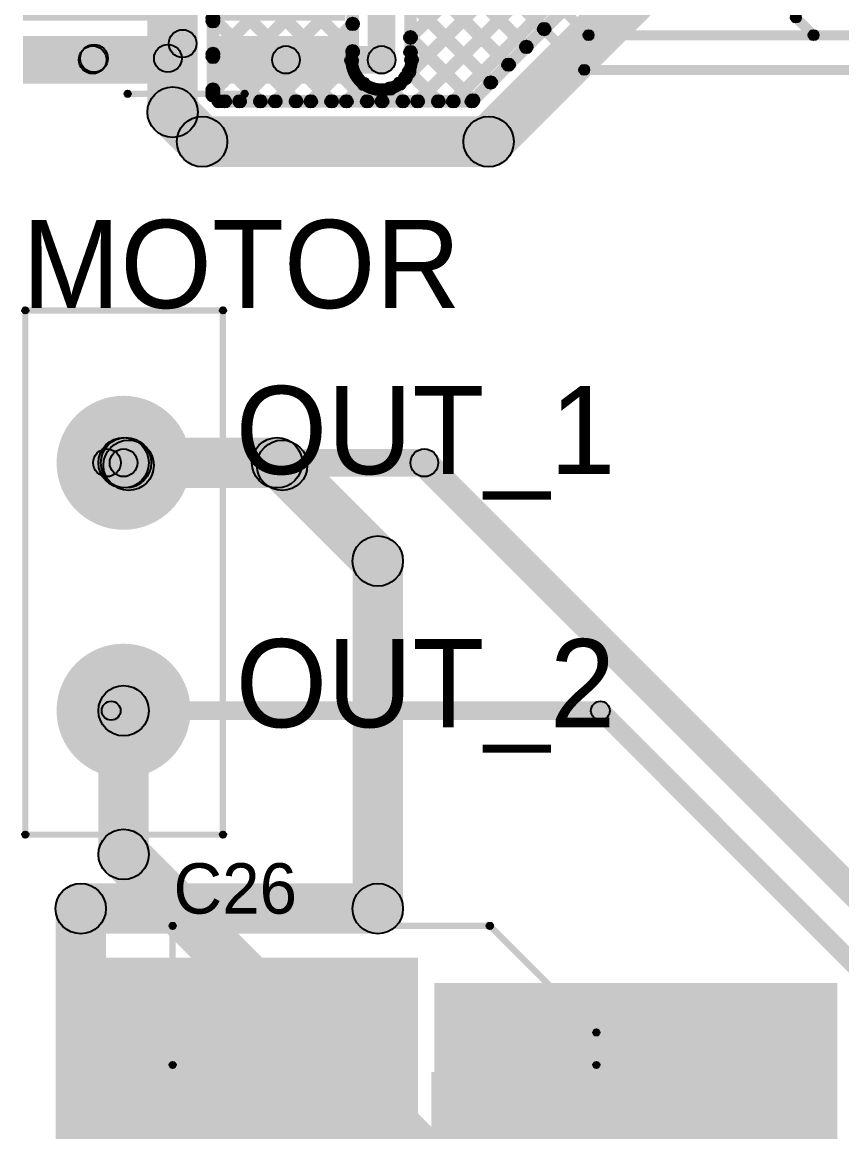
# Model space of a CAD drawing. Header units: millimetres. Extents: x -0.08 to 5.25, y -0.08 to 2.73.
# Drawn here: x -0.08 to 0.572, y 0.806 to 1.687 of the extents above; entities that cross this region are included whole.
import ezdxf

# ---------------------------------------------------------------- set-up
doc = ezdxf.new("R2010")
doc.units = ezdxf.units.MM
doc.header["$MEASUREMENT"] = 0
for name, color, linetype in [('BottomLayer', 5, 'Continuous'), ('BottomSolder', 6, 'Continuous'), ('PadHoleLayer', 156, 'Continuous'), ('TopLayer', 1, 'Continuous'), ('TopOverlay', 2, 'Continuous'), ('TopPaste', 8, 'Continuous'), ('TopSolder', 216, 'Continuous'), ('ViaHoleLayer', 16, 'Continuous')]:
    doc.layers.add(name, color=color, linetype=linetype)

# ---------------------------------------------------------------- blocks, each defined once
blk = doc.blocks.new('UWX1E101MCL1GB_2')
at = {"layer": 'TopLayer'}
for points in [[(-0.19882, 0.04921), (-0.04134, 0.04921), (-0.04134, -0.04921), (-0.19882, -0.04921)], [(0.04134, 0.04921), (0.19882, 0.04921), (0.19882, -0.04921), (0.04134, -0.04921)]]:
    blk.add_hatch(color=1, dxfattribs=at).paths.add_polyline_path(points)
at = {"layer": 'TopOverlay'}
for points in [[(-0.08543, 0.17106), (-0.08189, 0.16752), (-0.16654, 0.08288), (-0.17007, 0.08641)], [(0.16831, 0.17179), (0.16831, 0.16679), (-0.08366, 0.16679), (-0.08366, 0.17179)], [(0.16581, 0.16929), (0.17081, 0.16929), (0.17081, 0.05883), (0.16581, 0.05883)], [(-0.19443, 0.08683), (-0.18943, 0.08683), (-0.18943, 0.05883), (-0.19443, 0.05883)], [(-0.17081, 0.08465), (-0.16581, 0.08465), (-0.16581, 0.05883), (-0.17081, 0.05883)], [(-0.17793, 0.07533), (-0.17793, 0.07033), (-0.20593, 0.07033), (-0.20593, 0.07533)], [(-0.17081, -0.05883), (-0.16581, -0.05883), (-0.16581, -0.08465), (-0.17081, -0.08465)], [(0.16581, -0.05883), (0.17081, -0.05883), (0.17081, -0.16929), (0.16581, -0.16929)], [(-0.08189, -0.16752), (-0.08543, -0.17106), (-0.17007, -0.08641), (-0.16654, -0.08288)], [(0.16831, -0.16679), (0.16831, -0.17179), (-0.08366, -0.17179), (-0.08366, -0.16679)]]:
    blk.add_hatch(color=2, dxfattribs=at).paths.add_polyline_path(points)
h = blk.add_hatch(color=2, dxfattribs=at)
edge = h.paths.add_edge_path()
edge.add_arc((-0.08366, 0.16929), 0.0025, 0, 360)
h = blk.add_hatch(color=2, dxfattribs=at)
edge = h.paths.add_edge_path()
edge.add_arc((-0.08366, 0.16929), 0.0025, 0, 360)
h = blk.add_hatch(color=2, dxfattribs=at)
edge = h.paths.add_edge_path()
edge.add_arc((0.16831, 0.16929), 0.0025, 0, 360)
h = blk.add_hatch(color=2, dxfattribs=at)
edge = h.paths.add_edge_path()
edge.add_arc((0.16831, 0.16929), 0.0025, 0, 360)
h = blk.add_hatch(color=2, dxfattribs=at)
edge = h.paths.add_edge_path()
edge.add_arc((-0.19193, 0.08683), 0.0025, 0, 360)
h = blk.add_hatch(color=2, dxfattribs=at)
edge = h.paths.add_edge_path()
edge.add_arc((-0.16831, 0.08465), 0.0025, 0, 360)
h = blk.add_hatch(color=2, dxfattribs=at)
edge = h.paths.add_edge_path()
edge.add_arc((-0.16831, 0.08465), 0.0025, 0, 360)
h = blk.add_hatch(color=2, dxfattribs=at)
edge = h.paths.add_edge_path()
edge.add_arc((-0.20593, 0.07283), 0.0025, 0, 360)
h = blk.add_hatch(color=2, dxfattribs=at)
edge = h.paths.add_edge_path()
edge.add_arc((-0.17793, 0.07283), 0.0025, 0, 360)
h = blk.add_hatch(color=2, dxfattribs=at)
edge = h.paths.add_edge_path()
edge.add_arc((-0.19193, 0.05883), 0.0025, 0, 360)
h = blk.add_hatch(color=2, dxfattribs=at)
edge = h.paths.add_edge_path()
edge.add_arc((-0.16831, 0.05883), 0.0025, 0, 360)
h = blk.add_hatch(color=2, dxfattribs=at)
edge = h.paths.add_edge_path()
edge.add_arc((0.16831, 0.05883), 0.0025, 0, 360)
h = blk.add_hatch(color=2, dxfattribs=at)
edge = h.paths.add_edge_path()
edge.add_arc((-0.16831, -0.05883), 0.0025, 0, 360)
h = blk.add_hatch(color=2, dxfattribs=at)
edge = h.paths.add_edge_path()
edge.add_arc((0.16831, -0.05883), 0.0025, 0, 360)
h = blk.add_hatch(color=2, dxfattribs=at)
edge = h.paths.add_edge_path()
edge.add_arc((-0.16831, -0.08465), 0.0025, 0, 360)
h = blk.add_hatch(color=2, dxfattribs=at)
edge = h.paths.add_edge_path()
edge.add_arc((-0.16831, -0.08465), 0.0025, 0, 360)
h = blk.add_hatch(color=2, dxfattribs=at)
edge = h.paths.add_edge_path()
edge.add_arc((-0.08366, -0.16929), 0.0025, 0, 360)
h = blk.add_hatch(color=2, dxfattribs=at)
edge = h.paths.add_edge_path()
edge.add_arc((-0.08366, -0.16929), 0.0025, 0, 360)
h = blk.add_hatch(color=2, dxfattribs=at)
edge = h.paths.add_edge_path()
edge.add_arc((0.16831, -0.16929), 0.0025, 0, 360)
h = blk.add_hatch(color=2, dxfattribs=at)
edge = h.paths.add_edge_path()
edge.add_arc((0.16831, -0.16929), 0.0025, 0, 360)
at = {"layer": 'TopPaste'}
for points in [[(-0.19882, 0.04921), (-0.04134, 0.04921), (-0.04134, -0.04921), (-0.19882, -0.04921)], [(0.04134, 0.04921), (0.19882, 0.04921), (0.19882, -0.04921), (0.04134, -0.04921)]]:
    blk.add_hatch(color=8, dxfattribs=at).paths.add_polyline_path(points)
at = {"layer": 'TopSolder'}
for points in [[(-0.20282, 0.05321), (-0.03734, 0.05321), (-0.03734, -0.05321), (-0.20282, -0.05321)], [(0.03734, 0.05321), (0.20282, 0.05321), (0.20282, -0.05321), (0.03734, -0.05321)]]:
    blk.add_hatch(color=216, dxfattribs=at).paths.add_polyline_path(points)
at = {"layer": 'TopOverlay'}
for centre in [(-0.08366, 0.16929), (-0.08366, 0.16929), (0.16831, 0.16929), (0.16831, 0.16929), (-0.19193, 0.08683), (-0.16831, 0.08465), (-0.16831, 0.08465), (-0.20593, 0.07283), (-0.17793, 0.07283), (-0.19193, 0.05883), (-0.16831, 0.05883), (0.16831, 0.05883), (-0.16831, -0.05883), (0.16831, -0.05883), (-0.16831, -0.08465), (-0.16831, -0.08465), (-0.08366, -0.16929), (-0.08366, -0.16929), (0.16831, -0.16929), (0.16831, -0.16929)]:
    blk.add_circle(centre, 0.0025, dxfattribs=at)
blk = doc.blocks.new('WJ301V_5_0_2P_19')
at = {"layer": 'BottomLayer'}
h = blk.add_hatch(color=5, dxfattribs=at)
edge = h.paths.add_edge_path()
edge.add_arc((-0.19685, 0), 0.04921, 0, 360)
h = blk.add_hatch(color=5, dxfattribs=at)
edge = h.paths.add_edge_path()
edge.add_arc((0, 0), 0.04921, 0, 360)
at = {"layer": 'BottomSolder'}
h = blk.add_hatch(color=6, dxfattribs=at)
edge = h.paths.add_edge_path()
edge.add_arc((-0.19685, 0), 0.05321, 0, 360)
h = blk.add_hatch(color=6, dxfattribs=at)
edge = h.paths.add_edge_path()
edge.add_arc((0, 0), 0.05321, 0, 360)
at = {"layer": 'PadHoleLayer'}
h = blk.add_hatch(color=156, dxfattribs=at)
edge = h.paths.add_edge_path()
edge.add_arc((-0.19685, 0), 0.02559, 0, 360)
h = blk.add_hatch(color=156, dxfattribs=at)
edge = h.paths.add_edge_path()
edge.add_arc((0, 0), 0.02559, 0, 360)
at = {"layer": 'TopLayer'}
h = blk.add_hatch(color=1, dxfattribs=at)
edge = h.paths.add_edge_path()
edge.add_arc((-0.19685, 0), 0.04921, 0, 360)
h = blk.add_hatch(color=1, dxfattribs=at)
edge = h.paths.add_edge_path()
edge.add_arc((0, 0), 0.04921, 0, 360)
at = {"layer": 'TopOverlay'}
h = blk.add_hatch(color=2, dxfattribs=at)
edge = h.paths.add_edge_path()
edge.add_arc((-0.31789, 0.07897), 0.0025, 0, 360)
h = blk.add_hatch(color=2, dxfattribs=at)
edge = h.paths.add_edge_path()
edge.add_arc((-0.31789, 0.07897), 0.0025, 0, 360)
for points in [[(0.09843, 0.08147), (0.09843, 0.07647), (-0.31789, 0.07647), (-0.31789, 0.08147)], [(-0.31539, -0.07803), (-0.32039, -0.07803), (-0.32039, 0.07897), (-0.31539, 0.07897)], [(0.10093, -0.07803), (0.09593, -0.07803), (0.09593, 0.07897), (0.10093, 0.07897)], [(0.09843, -0.07553), (0.09843, -0.08053), (-0.31789, -0.08053), (-0.31789, -0.07553)]]:
    blk.add_hatch(color=2, dxfattribs=at).paths.add_polyline_path(points)
h = blk.add_hatch(color=2, dxfattribs=at)
edge = h.paths.add_edge_path()
edge.add_arc((0.09843, 0.07897), 0.0025, 0, 360)
h = blk.add_hatch(color=2, dxfattribs=at)
edge = h.paths.add_edge_path()
edge.add_arc((0.09843, 0.07897), 0.0025, 0, 360)
h = blk.add_hatch(color=2, dxfattribs=at)
edge = h.paths.add_edge_path()
edge.add_arc((-0.31789, -0.07803), 0.0025, 0, 360)
h = blk.add_hatch(color=2, dxfattribs=at)
edge = h.paths.add_edge_path()
edge.add_arc((-0.31789, -0.07803), 0.0025, 0, 360)
h = blk.add_hatch(color=2, dxfattribs=at)
edge = h.paths.add_edge_path()
edge.add_arc((0.09843, -0.07803), 0.0025, 0, 360)
h = blk.add_hatch(color=2, dxfattribs=at)
edge = h.paths.add_edge_path()
edge.add_arc((0.09843, -0.07803), 0.0025, 0, 360)
at = {"layer": 'TopSolder'}
h = blk.add_hatch(color=216, dxfattribs=at)
edge = h.paths.add_edge_path()
edge.add_arc((-0.19685, 0), 0.05321, 0, 360)
h = blk.add_hatch(color=216, dxfattribs=at)
edge = h.paths.add_edge_path()
edge.add_arc((0, 0), 0.05321, 0, 360)
at = {"layer": 'TopOverlay'}
for centre in [(-0.31789, 0.07897), (-0.31789, 0.07897), (0.09843, 0.07897), (0.09843, 0.07897), (-0.31789, -0.07803), (-0.31789, -0.07803), (0.09843, -0.07803), (0.09843, -0.07803)]:
    blk.add_circle(centre, 0.0025, dxfattribs=at)
blk = doc.blocks.new('20021121_00010C4LF_38')
at = {"layer": 'TopLayer'}
for points in [[(-0.11496, 0.12402), (-0.08504, 0.12402), (-0.08504, 0.02953), (-0.11496, 0.02953)], [(-0.06496, 0.12402), (-0.03504, 0.12402), (-0.03504, 0.02953), (-0.06496, 0.02953)], [(-0.01496, 0.12402), (0.01496, 0.12402), (0.01496, 0.02953), (-0.01496, 0.02953)], [(0.03504, 0.12402), (0.06496, 0.12402), (0.06496, 0.02953), (0.03504, 0.02953)], [(0.08504, 0.12402), (0.11496, 0.12402), (0.11496, 0.02953), (0.08504, 0.02953)], [(-0.11496, -0.02953), (-0.08504, -0.02953), (-0.08504, -0.12402), (-0.11496, -0.12402)], [(-0.06496, -0.02953), (-0.03504, -0.02953), (-0.03504, -0.12402), (-0.06496, -0.12402)], [(-0.01496, -0.02953), (0.01496, -0.02953), (0.01496, -0.12402), (-0.01496, -0.12402)], [(0.03504, -0.02953), (0.06496, -0.02953), (0.06496, -0.12402), (0.03504, -0.12402)], [(0.08504, -0.02953), (0.11496, -0.02953), (0.11496, -0.12402), (0.08504, -0.12402)]]:
    blk.add_hatch(color=1, dxfattribs=at).paths.add_polyline_path(points)
at = {"layer": 'TopOverlay'}
h = blk.add_hatch(color=2, dxfattribs=at)
edge = h.paths.add_edge_path()
edge.add_arc((-0.127, 0.048), 0.0025, 0, 360)
for points in [[(-0.1245, -0.045), (-0.1295, -0.045), (-0.1295, 0.048), (-0.1245, 0.048)], [(0.1295, -0.045), (0.1245, -0.045), (0.1245, 0.048), (0.1295, 0.048)]]:
    blk.add_hatch(color=2, dxfattribs=at).paths.add_polyline_path(points)
h = blk.add_hatch(color=2, dxfattribs=at)
edge = h.paths.add_edge_path()
edge.add_arc((0.127, 0.048), 0.0025, 0, 360)
h = blk.add_hatch(color=2, dxfattribs=at)
edge = h.paths.add_edge_path()
edge.add_arc((-0.127, -0.045), 0.0025, 0, 360)
h = blk.add_hatch(color=2, dxfattribs=at)
edge = h.paths.add_edge_path()
edge.add_arc((0.127, -0.045), 0.0025, 0, 360)
h = blk.add_hatch(color=2, dxfattribs=at)
edge = h.paths.add_edge_path()
edge.add_arc((-0.135, -0.077), 0.005, 0, 360)
h = blk.add_hatch(color=2, dxfattribs=at)
edge = h.paths.add_edge_path()
edge.add_arc((-0.125, -0.077), 0.005, 0, 360)
at = {"layer": 'TopPaste'}
for points in [[(-0.11496, 0.12402), (-0.08504, 0.12402), (-0.08504, 0.02953), (-0.11496, 0.02953)], [(-0.06496, 0.12402), (-0.03504, 0.12402), (-0.03504, 0.02953), (-0.06496, 0.02953)], [(-0.01496, 0.12402), (0.01496, 0.12402), (0.01496, 0.02953), (-0.01496, 0.02953)], [(0.03504, 0.12402), (0.06496, 0.12402), (0.06496, 0.02953), (0.03504, 0.02953)], [(0.08504, 0.12402), (0.11496, 0.12402), (0.11496, 0.02953), (0.08504, 0.02953)], [(-0.11496, -0.02953), (-0.08504, -0.02953), (-0.08504, -0.12402), (-0.11496, -0.12402)], [(-0.06496, -0.02953), (-0.03504, -0.02953), (-0.03504, -0.12402), (-0.06496, -0.12402)], [(-0.01496, -0.02953), (0.01496, -0.02953), (0.01496, -0.12402), (-0.01496, -0.12402)], [(0.03504, -0.02953), (0.06496, -0.02953), (0.06496, -0.12402), (0.03504, -0.12402)], [(0.08504, -0.02953), (0.11496, -0.02953), (0.11496, -0.12402), (0.08504, -0.12402)]]:
    blk.add_hatch(color=8, dxfattribs=at).paths.add_polyline_path(points)
at = {"layer": 'TopSolder'}
for points in [[(-0.11896, 0.12802), (-0.08104, 0.12802), (-0.08104, 0.02553), (-0.11896, 0.02553)], [(-0.06896, 0.12802), (-0.03104, 0.12802), (-0.03104, 0.02553), (-0.06896, 0.02553)], [(-0.01896, 0.12802), (0.01896, 0.12802), (0.01896, 0.02553), (-0.01896, 0.02553)], [(0.03104, 0.12802), (0.06896, 0.12802), (0.06896, 0.02553), (0.03104, 0.02553)], [(0.08104, 0.12802), (0.11896, 0.12802), (0.11896, 0.02553), (0.08104, 0.02553)], [(-0.11896, -0.02553), (-0.08104, -0.02553), (-0.08104, -0.12802), (-0.11896, -0.12802)], [(-0.06896, -0.02553), (-0.03104, -0.02553), (-0.03104, -0.12802), (-0.06896, -0.12802)], [(-0.01896, -0.02553), (0.01896, -0.02553), (0.01896, -0.12802), (-0.01896, -0.12802)], [(0.03104, -0.02553), (0.06896, -0.02553), (0.06896, -0.12802), (0.03104, -0.12802)], [(0.08104, -0.02553), (0.11896, -0.02553), (0.11896, -0.12802), (0.08104, -0.12802)]]:
    blk.add_hatch(color=216, dxfattribs=at).paths.add_polyline_path(points)
at = {"layer": 'TopOverlay', "const_width": 0.01}
blk.add_lwpolyline([(-0.125, -0.077, 1), (-0.135, -0.077, 1)], format="xyb", close=True, dxfattribs=at)
at = {"layer": 'TopOverlay'}
for centre, radius in [((-0.127, 0.048), 0.0025), ((0.127, 0.048), 0.0025), ((-0.127, -0.045), 0.0025), ((0.127, -0.045), 0.0025), ((-0.135, -0.077), 0.005), ((-0.125, -0.077), 0.005)]:
    blk.add_circle(centre, radius, dxfattribs=at)

msp = doc.modelspace()

# ---------------------------------------------------------------- hatches: boundary and pattern name
at = {"layer": 'BottomLayer'}
for points in [[(0.07554, 1.68408), (0.06846, 1.69115), (0.48926, 2.11195), (0.49633, 2.10488)], [(0.22846, 1.63902), (0.22139, 1.64609), (0.51084, 1.93554), (0.51791, 1.92846)], [(0.23254, 1.67137), (0.22546, 1.67845), (0.48255, 1.93554), (0.48963, 1.92846)], [(0.23819, 1.62046), (0.23112, 1.62754), (0.53912, 1.93554), (0.54619, 1.92846)], [(0.26648, 1.62046), (0.25941, 1.62754), (0.56741, 1.93554), (0.57448, 1.92846)], [(0.06, 1.61543), (0.02, 1.61543), (0.02, 1.8655), (0.06, 1.8655)], [(0.077, 1.62869), (0.067, 1.62869), (0.067, 1.85225), (0.077, 1.85225)], [(0.28128, 1.62046), (0.27421, 1.62754), (0.44781, 1.80114), (0.45488, 1.79406)], [(0.30514, 1.57786), (0.27686, 1.60614), (0.45986, 1.78914), (0.48814, 1.76086)], [(0.23601, 1.77349), (0.24309, 1.78056), (0.33869, 1.68495), (0.33162, 1.67788)], [(0.06846, 1.77133), (0.07554, 1.7784), (0.18654, 1.6674), (0.17946, 1.66033)], [(0.07554, 1.6558), (0.06846, 1.66287), (0.17946, 1.77387), (0.18654, 1.7668)], [(0.188, 1.66316), (0.178, 1.66316), (0.178, 1.776), (0.188, 1.776)], [(0.217, 1.657), (0.195, 1.657), (0.195, 1.776), (0.217, 1.776)], [(0.234, 1.66316), (0.224, 1.66316), (0.224, 1.76647), (0.234, 1.76647)], [(0.22546, 1.75575), (0.23254, 1.76282), (0.32455, 1.67081), (0.31748, 1.66374)], [(0.06846, 1.74305), (0.07554, 1.75012), (0.19812, 1.62754), (0.19105, 1.62046)], [(0.07554, 1.62751), (0.06846, 1.63458), (0.17946, 1.74558), (0.18654, 1.73851)], [(0.22546, 1.72747), (0.23254, 1.73454), (0.31041, 1.65666), (0.30334, 1.64959)], [(0.06846, 1.71476), (0.07554, 1.72183), (0.16983, 1.62754), (0.16276, 1.62046)], [(0.09677, 1.62046), (0.0897, 1.62754), (0.17946, 1.7173), (0.18654, 1.71023)], [(0.22546, 1.69918), (0.23254, 1.70625), (0.29627, 1.64252), (0.2892, 1.63545)], [(0.06846, 1.68648), (0.07554, 1.69355), (0.14155, 1.62754), (0.13448, 1.62046)], [(0.12506, 1.62046), (0.11799, 1.62754), (0.17946, 1.68901), (0.18654, 1.68194)], [(0.22546, 1.6709), (0.23254, 1.67797), (0.28213, 1.62838), (0.27505, 1.62131)], [(0.06846, 1.65819), (0.07554, 1.66526), (0.11326, 1.62754), (0.10619, 1.62046)], [(0.15334, 1.62046), (0.14627, 1.62754), (0.17866, 1.65993), (0.18573, 1.65286)], [(0.22424, 1.64384), (0.23131, 1.65091), (0.25469, 1.62754), (0.24761, 1.62046)], [(0.18163, 1.62046), (0.17455, 1.62754), (0.18837, 1.64135), (0.19544, 1.63428)], [(0.20991, 1.62046), (0.20284, 1.62754), (0.21691, 1.64161), (0.22398, 1.63454)], [(0.06846, 1.62991), (0.07554, 1.63698), (0.08498, 1.62754), (0.07791, 1.62046)], [(0.06846, 1.62515), (0.07554, 1.63222), (0.08022, 1.62754), (0.07315, 1.62046)], [(0.20918, 1.63062), (0.21625, 1.63769), (0.2264, 1.62754), (0.21933, 1.62046)], [(0.02586, 1.60129), (0.05414, 1.62957), (0.07757, 1.60614), (0.04929, 1.57786)], [(0.07669, 1.619), (0.07669, 1.629), (0.27775, 1.629), (0.27775, 1.619)], [(0.06343, 1.572), (0.06343, 1.612), (0.291, 1.612), (0.291, 1.572)], [(0.001, 1.317), (0.001, 1.357), (0.003, 1.357), (0.003, 1.317)], [(0.003, 1.317), (0.003, 1.357), (0.123, 1.357), (0.123, 1.317)], [(-0.01114, 1.32286), (0.01714, 1.35114), (0.01914, 1.34914), (-0.00914, 1.32086)], [(0.11286, 1.32086), (0.14114, 1.34914), (0.21714, 1.27314), (0.18886, 1.24486)], [(0.223, 0.983), (0.183, 0.983), (0.183, 1.259), (0.223, 1.259)], [(0.021, 1.026), (-0.019, 1.026), (-0.019, 1.14015), (0.021, 1.14015)], [(-0.01314, 1.01186), (0.01514, 1.04014), (0.63414, 0.42114), (0.60586, 0.39286)], [(-0.013, 0.371), (-0.053, 0.371), (-0.053, 0.983), (-0.013, 0.983)]]:
    msp.add_hatch(color=5, dxfattribs=at).paths.add_polyline_path(points)
h = msp.add_hatch(color=5, dxfattribs=at)
edge = h.paths.add_edge_path()
edge.add_arc((0.072, 1.69001), 0.005, 0, 360)
h = msp.add_hatch(color=5, dxfattribs=at)
edge = h.paths.add_edge_path()
edge.add_arc((0.072, 1.68762), 0.005, 0, 360)
h = msp.add_hatch(color=5, dxfattribs=at)
edge = h.paths.add_edge_path()
edge.add_arc((0.183, 1.68548), 0.005, 0, 360)
h = msp.add_hatch(color=5, dxfattribs=at)
edge = h.paths.add_edge_path()
edge.add_arc((0.33516, 1.68141), 0.005, 0, 360)
h = msp.add_hatch(color=5, dxfattribs=at)
edge = h.paths.add_edge_path()
edge.add_arc((0.229, 1.67491), 0.005, 0, 360)
h = msp.add_hatch(color=5, dxfattribs=at)
edge = h.paths.add_edge_path()
edge.add_arc((0.229, 1.67443), 0.005, 0, 360)
h = msp.add_hatch(color=5, dxfattribs=at)
edge = h.paths.add_edge_path()
edge.add_arc((0.072, 1.66173), 0.005, 0, 360)
h = msp.add_hatch(color=5, dxfattribs=at)
edge = h.paths.add_edge_path()
edge.add_arc((0.183, 1.66387), 0.005, 0, 360)
h = msp.add_hatch(color=5, dxfattribs=at)
edge = h.paths.add_edge_path()
edge.add_arc((0.183, 1.66316), 0.005, 0, 360)
h = msp.add_hatch(color=5, dxfattribs=at)
edge = h.paths.add_edge_path()
edge.add_arc((0.183, 1.66316), 0.005, 0, 360)
h = msp.add_hatch(color=5, dxfattribs=at)
edge = h.paths.add_edge_path()
edge.add_arc((0.206, 1.657), 0.01181, 0, 360)
h = msp.add_hatch(color=5, dxfattribs=at)
edge = h.paths.add_edge_path()
edge.add_arc((0.206, 1.657), 0.011, 0, 360)
h = msp.add_hatch(color=5, dxfattribs=at)
edge = h.paths.add_edge_path()
edge.add_arc((0.229, 1.66316), 0.005, 0, 360)
h = msp.add_hatch(color=5, dxfattribs=at)
edge = h.paths.add_edge_path()
edge.add_arc((0.229, 1.66316), 0.005, 0, 360)
h = msp.add_hatch(color=5, dxfattribs=at)
edge = h.paths.add_edge_path()
edge.add_arc((0.32102, 1.66727), 0.005, 0, 360)
h = msp.add_hatch(color=5, dxfattribs=at)
edge = h.paths.add_edge_path()
edge.add_arc((0.072, 1.65933), 0.005, 0, 360)
h = msp.add_hatch(color=5, dxfattribs=at)
edge = h.paths.add_edge_path()
edge.add_arc((0.1822, 1.65639), 0.005, 0, 360)
h = msp.add_hatch(color=5, dxfattribs=at)
edge = h.paths.add_edge_path()
edge.add_arc((0.22981, 1.657), 0.005, 0, 360)
h = msp.add_hatch(color=5, dxfattribs=at)
edge = h.paths.add_edge_path()
edge.add_arc((0.22981, 1.657), 0.005, 0, 360)
h = msp.add_hatch(color=5, dxfattribs=at)
edge = h.paths.add_edge_path()
edge.add_arc((0.30687, 1.65313), 0.005, 0, 360)
h = msp.add_hatch(color=5, dxfattribs=at)
edge = h.paths.add_edge_path()
edge.add_arc((0.22778, 1.64737), 0.005, 0, 360)
h = msp.add_hatch(color=5, dxfattribs=at)
edge = h.paths.add_edge_path()
edge.add_arc((0.1919, 1.63781), 0.005, 0, 360)
h = msp.add_hatch(color=5, dxfattribs=at)
edge = h.paths.add_edge_path()
edge.add_arc((0.21271, 1.63415), 0.005, 0, 360)
h = msp.add_hatch(color=5, dxfattribs=at)
edge = h.paths.add_edge_path()
edge.add_arc((0.22044, 1.63807), 0.005, 0, 360)
h = msp.add_hatch(color=5, dxfattribs=at)
edge = h.paths.add_edge_path()
edge.add_arc((0.22493, 1.64256), 0.005, 0, 360)
h = msp.add_hatch(color=5, dxfattribs=at)
edge = h.paths.add_edge_path()
edge.add_arc((0.29273, 1.63899), 0.005, 0, 360)
h = msp.add_hatch(color=5, dxfattribs=at)
edge = h.paths.add_edge_path()
edge.add_arc((0.04, 1.61543), 0.02, 0, 360)
h = msp.add_hatch(color=5, dxfattribs=at)
edge = h.paths.add_edge_path()
edge.add_arc((0.04, 1.61543), 0.02, 0, 360)
h = msp.add_hatch(color=5, dxfattribs=at)
edge = h.paths.add_edge_path()
edge.add_arc((0.072, 1.63344), 0.005, 0, 360)
h = msp.add_hatch(color=5, dxfattribs=at)
edge = h.paths.add_edge_path()
edge.add_arc((0.072, 1.63105), 0.005, 0, 360)
h = msp.add_hatch(color=5, dxfattribs=at)
edge = h.paths.add_edge_path()
edge.add_arc((0.072, 1.62869), 0.005, 0, 360)
h = msp.add_hatch(color=5, dxfattribs=at)
edge = h.paths.add_edge_path()
edge.add_arc((0.072, 1.62869), 0.005, 0, 360)
h = msp.add_hatch(color=5, dxfattribs=at)
edge = h.paths.add_edge_path()
edge.add_arc((0.07669, 1.624), 0.005, 0, 360)
h = msp.add_hatch(color=5, dxfattribs=at)
edge = h.paths.add_edge_path()
edge.add_arc((0.07669, 1.624), 0.005, 0, 360)
h = msp.add_hatch(color=5, dxfattribs=at)
edge = h.paths.add_edge_path()
edge.add_arc((0.08144, 1.624), 0.005, 0, 360)
h = msp.add_hatch(color=5, dxfattribs=at)
edge = h.paths.add_edge_path()
edge.add_arc((0.09324, 1.624), 0.005, 0, 360)
h = msp.add_hatch(color=5, dxfattribs=at)
edge = h.paths.add_edge_path()
edge.add_arc((0.10973, 1.624), 0.005, 0, 360)
h = msp.add_hatch(color=5, dxfattribs=at)
edge = h.paths.add_edge_path()
edge.add_arc((0.12152, 1.624), 0.005, 0, 360)
h = msp.add_hatch(color=5, dxfattribs=at)
edge = h.paths.add_edge_path()
edge.add_arc((0.13801, 1.624), 0.005, 0, 360)
h = msp.add_hatch(color=5, dxfattribs=at)
edge = h.paths.add_edge_path()
edge.add_arc((0.14981, 1.624), 0.005, 0, 360)
h = msp.add_hatch(color=5, dxfattribs=at)
edge = h.paths.add_edge_path()
edge.add_arc((0.1663, 1.624), 0.005, 0, 360)
h = msp.add_hatch(color=5, dxfattribs=at)
edge = h.paths.add_edge_path()
edge.add_arc((0.17809, 1.624), 0.005, 0, 360)
h = msp.add_hatch(color=5, dxfattribs=at)
edge = h.paths.add_edge_path()
edge.add_arc((0.19458, 1.624), 0.005, 0, 360)
h = msp.add_hatch(color=5, dxfattribs=at)
edge = h.paths.add_edge_path()
edge.add_arc((0.20637, 1.624), 0.005, 0, 360)
h = msp.add_hatch(color=5, dxfattribs=at)
edge = h.paths.add_edge_path()
edge.add_arc((0.22287, 1.624), 0.005, 0, 360)
h = msp.add_hatch(color=5, dxfattribs=at)
edge = h.paths.add_edge_path()
edge.add_arc((0.23466, 1.624), 0.005, 0, 360)
h = msp.add_hatch(color=5, dxfattribs=at)
edge = h.paths.add_edge_path()
edge.add_arc((0.25115, 1.624), 0.005, 0, 360)
h = msp.add_hatch(color=5, dxfattribs=at)
edge = h.paths.add_edge_path()
edge.add_arc((0.26294, 1.624), 0.005, 0, 360)
h = msp.add_hatch(color=5, dxfattribs=at)
edge = h.paths.add_edge_path()
edge.add_arc((0.27775, 1.624), 0.005, 0, 360)
h = msp.add_hatch(color=5, dxfattribs=at)
edge = h.paths.add_edge_path()
edge.add_arc((0.27775, 1.624), 0.005, 0, 360)
h = msp.add_hatch(color=5, dxfattribs=at)
edge = h.paths.add_edge_path()
edge.add_arc((0.27859, 1.62484), 0.005, 0, 360)
h = msp.add_hatch(color=5, dxfattribs=at)
edge = h.paths.add_edge_path()
edge.add_arc((0.06343, 1.592), 0.02, 0, 360)
h = msp.add_hatch(color=5, dxfattribs=at)
edge = h.paths.add_edge_path()
edge.add_arc((0.06343, 1.592), 0.02, 0, 360)
h = msp.add_hatch(color=5, dxfattribs=at)
edge = h.paths.add_edge_path()
edge.add_arc((0.291, 1.592), 0.02, 0, 360)
h = msp.add_hatch(color=5, dxfattribs=at)
edge = h.paths.add_edge_path()
edge.add_arc((0.291, 1.592), 0.02, 0, 360)
h = msp.add_hatch(color=5, dxfattribs=at)
edge = h.paths.add_edge_path()
edge.add_arc((0.001, 1.337), 0.02, 0, 360)
h = msp.add_hatch(color=5, dxfattribs=at)
edge = h.paths.add_edge_path()
edge.add_arc((0.003, 1.337), 0.02, 0, 360)
h = msp.add_hatch(color=5, dxfattribs=at)
edge = h.paths.add_edge_path()
edge.add_arc((0.003, 1.337), 0.02, 0, 360)
h = msp.add_hatch(color=5, dxfattribs=at)
edge = h.paths.add_edge_path()
edge.add_arc((0.003, 1.337), 0.02, 0, 360)
h = msp.add_hatch(color=5, dxfattribs=at)
edge = h.paths.add_edge_path()
edge.add_arc((0.123, 1.337), 0.02, 0, 360)
h = msp.add_hatch(color=5, dxfattribs=at)
edge = h.paths.add_edge_path()
edge.add_arc((0.005, 1.335), 0.02, 0, 360)
h = msp.add_hatch(color=5, dxfattribs=at)
edge = h.paths.add_edge_path()
edge.add_arc((0.127, 1.335), 0.02, 0, 360)
h = msp.add_hatch(color=5, dxfattribs=at)
edge = h.paths.add_edge_path()
edge.add_arc((0.203, 1.259), 0.02, 0, 360)
h = msp.add_hatch(color=5, dxfattribs=at)
edge = h.paths.add_edge_path()
edge.add_arc((0.203, 1.259), 0.02, 0, 360)
h = msp.add_hatch(color=5, dxfattribs=at)
edge = h.paths.add_edge_path()
edge.add_arc((0.001, 1.14015), 0.02, 0, 360)
h = msp.add_hatch(color=5, dxfattribs=at)
edge = h.paths.add_edge_path()
edge.add_arc((0.001, 1.026), 0.02, 0, 360)
h = msp.add_hatch(color=5, dxfattribs=at)
edge = h.paths.add_edge_path()
edge.add_arc((0.001, 1.026), 0.02, 0, 360)
h = msp.add_hatch(color=5, dxfattribs=at)
edge = h.paths.add_edge_path()
edge.add_arc((-0.033, 0.983), 0.02, 0, 360)
h = msp.add_hatch(color=5, dxfattribs=at)
edge = h.paths.add_edge_path()
edge.add_arc((0.203, 0.983), 0.02, 0, 360)
h = msp.add_hatch(color=5, dxfattribs=at)
edge = h.paths.add_edge_path()
edge.add_arc((-0.033, 0.983), 0.01181, 0, 360)
h = msp.add_hatch(color=5, dxfattribs=at)
edge = h.paths.add_edge_path()
edge.add_arc((0.203, 0.983), 0.01181, 0, 360)
at = {"layer": 'TopLayer'}
for points in [[(0.18717, 1.85417), (0.19283, 1.85983), (0.37331, 1.67935), (0.36765, 1.67369)], [(0.20617, 1.80417), (0.21183, 1.80983), (0.36983, 1.65183), (0.36417, 1.64617)], [(0.059, 1.66989), (0.037, 1.66989), (0.037, 1.751), (0.059, 1.751)], [(0.53236, 1.68772), (0.53802, 1.69338), (0.55205, 1.67935), (0.54639, 1.67369)], [(0.044, 1.65033), (0.02844, 1.66589), (0.04022, 1.67767), (0.05578, 1.66211)], [(0.37048, 1.67252), (0.37048, 1.68052), (0.54922, 1.68052), (0.54922, 1.67252)], [(0.54922, 1.67252), (0.54922, 1.68052), (0.878, 1.68052), (0.878, 1.67252)], [(-0.01577, 1.64922), (-0.03132, 1.66478), (-0.03021, 1.66589), (-0.01466, 1.65033)], [(-0.02243, 1.64711), (-0.02243, 1.66911), (0.03622, 1.66911), (0.03622, 1.64711)], [(0.13, 1.646), (0.13, 1.668), (0.206, 1.668), (0.206, 1.646)], [(0.367, 1.645), (0.367, 1.653), (0.606, 1.653), (0.606, 1.645)], [(-0.0122, 1.326), (-0.0122, 1.348), (0.001, 1.348), (0.001, 1.326)], [(0.001, 1.326), (0.001, 1.348), (0.24, 1.348), (0.24, 1.326)], [(0.23222, 1.32922), (0.24778, 1.34478), (0.67478, 0.91778), (0.65922, 0.90222)], [(-0.00887, 1.13265), (-0.00887, 1.14765), (0.37985, 1.14765), (0.37985, 1.13265)], [(0.37455, 1.13485), (0.38515, 1.14545), (0.71248, 0.81812), (0.70188, 0.80752)], [(-0.033, 0.963), (-0.033, 1.003), (0.203, 1.003), (0.203, 0.963)], [(0.235, 0.944), (-0.043, 0.944), (-0.043, 0.588), (0.235, 0.588)], [(0.248, 0.588), (0.568, 0.588), (0.568, 0.924), (0.248, 0.924)]]:
    msp.add_hatch(color=1, dxfattribs=at).paths.add_polyline_path(points)
h = msp.add_hatch(color=1, dxfattribs=at)
edge = h.paths.add_edge_path()
edge.add_arc((0.53519, 1.69055), 0.004, 0, 360)
h = msp.add_hatch(color=1, dxfattribs=at)
edge = h.paths.add_edge_path()
edge.add_arc((0.53519, 1.69055), 0.004, 0, 360)
h = msp.add_hatch(color=1, dxfattribs=at)
edge = h.paths.add_edge_path()
edge.add_arc((0.048, 1.66989), 0.011, 0, 360)
h = msp.add_hatch(color=1, dxfattribs=at)
edge = h.paths.add_edge_path()
edge.add_arc((0.048, 1.66989), 0.011, 0, 360)
h = msp.add_hatch(color=1, dxfattribs=at)
edge = h.paths.add_edge_path()
edge.add_arc((0.37048, 1.67652), 0.004, 0, 360)
h = msp.add_hatch(color=1, dxfattribs=at)
edge = h.paths.add_edge_path()
edge.add_arc((0.37048, 1.67652), 0.004, 0, 360)
h = msp.add_hatch(color=1, dxfattribs=at)
edge = h.paths.add_edge_path()
edge.add_arc((0.54922, 1.67652), 0.004, 0, 360)
h = msp.add_hatch(color=1, dxfattribs=at)
edge = h.paths.add_edge_path()
edge.add_arc((0.54922, 1.67652), 0.004, 0, 360)
h = msp.add_hatch(color=1, dxfattribs=at)
edge = h.paths.add_edge_path()
edge.add_arc((0.54922, 1.67652), 0.004, 0, 360)
h = msp.add_hatch(color=1, dxfattribs=at)
edge = h.paths.add_edge_path()
edge.add_arc((-0.02354, 1.657), 0.011, 0, 360)
h = msp.add_hatch(color=1, dxfattribs=at)
edge = h.paths.add_edge_path()
edge.add_arc((-0.02243, 1.65811), 0.011, 0, 360)
h = msp.add_hatch(color=1, dxfattribs=at)
edge = h.paths.add_edge_path()
edge.add_arc((-0.02243, 1.65811), 0.011, 0, 360)
h = msp.add_hatch(color=1, dxfattribs=at)
edge = h.paths.add_edge_path()
edge.add_arc((0.03622, 1.65811), 0.011, 0, 360)
h = msp.add_hatch(color=1, dxfattribs=at)
edge = h.paths.add_edge_path()
edge.add_arc((0.03622, 1.65811), 0.011, 0, 360)
h = msp.add_hatch(color=1, dxfattribs=at)
edge = h.paths.add_edge_path()
edge.add_arc((0.13, 1.657), 0.011, 0, 360)
h = msp.add_hatch(color=1, dxfattribs=at)
edge = h.paths.add_edge_path()
edge.add_arc((0.206, 1.657), 0.01181, 0, 360)
h = msp.add_hatch(color=1, dxfattribs=at)
edge = h.paths.add_edge_path()
edge.add_arc((0.206, 1.657), 0.011, 0, 360)
h = msp.add_hatch(color=1, dxfattribs=at)
edge = h.paths.add_edge_path()
edge.add_arc((0.367, 1.649), 0.004, 0, 360)
h = msp.add_hatch(color=1, dxfattribs=at)
edge = h.paths.add_edge_path()
edge.add_arc((0.367, 1.649), 0.004, 0, 360)
h = msp.add_hatch(color=1, dxfattribs=at)
edge = h.paths.add_edge_path()
edge.add_arc((-0.0122, 1.337), 0.011, 0, 360)
h = msp.add_hatch(color=1, dxfattribs=at)
edge = h.paths.add_edge_path()
edge.add_arc((0.001, 1.337), 0.011, 0, 360)
h = msp.add_hatch(color=1, dxfattribs=at)
edge = h.paths.add_edge_path()
edge.add_arc((0.001, 1.337), 0.011, 0, 360)
h = msp.add_hatch(color=1, dxfattribs=at)
edge = h.paths.add_edge_path()
edge.add_arc((0.24, 1.337), 0.011, 0, 360)
h = msp.add_hatch(color=1, dxfattribs=at)
edge = h.paths.add_edge_path()
edge.add_arc((0.24, 1.337), 0.011, 0, 360)
h = msp.add_hatch(color=1, dxfattribs=at)
edge = h.paths.add_edge_path()
edge.add_arc((-0.00887, 1.14015), 0.0075, 0, 360)
h = msp.add_hatch(color=1, dxfattribs=at)
edge = h.paths.add_edge_path()
edge.add_arc((0.37985, 1.14015), 0.0075, 0, 360)
h = msp.add_hatch(color=1, dxfattribs=at)
edge = h.paths.add_edge_path()
edge.add_arc((0.37985, 1.14015), 0.0075, 0, 360)
h = msp.add_hatch(color=1, dxfattribs=at)
edge = h.paths.add_edge_path()
edge.add_arc((-0.033, 0.983), 0.02, 0, 360)
h = msp.add_hatch(color=1, dxfattribs=at)
edge = h.paths.add_edge_path()
edge.add_arc((0.203, 0.983), 0.02, 0, 360)
h = msp.add_hatch(color=1, dxfattribs=at)
edge = h.paths.add_edge_path()
edge.add_arc((-0.033, 0.983), 0.01181, 0, 360)
h = msp.add_hatch(color=1, dxfattribs=at)
edge = h.paths.add_edge_path()
edge.add_arc((0.203, 0.983), 0.01181, 0, 360)
at = {"layer": 'ViaHoleLayer'}
h = msp.add_hatch(color=16, dxfattribs=at)
edge = h.paths.add_edge_path()
edge.add_arc((0.206, 1.657), 0.00591, 0, 360)
h = msp.add_hatch(color=16, dxfattribs=at)
edge = h.paths.add_edge_path()
edge.add_arc((-0.033, 0.983), 0.00591, 0, 360)
h = msp.add_hatch(color=16, dxfattribs=at)
edge = h.paths.add_edge_path()
edge.add_arc((0.203, 0.983), 0.00591, 0, 360)

# ---------------------------------------------------------------- linework, layer by layer
at = {"layer": 'BottomLayer', "const_width": 0.01}
for points in [[(0.22981, 1.657, -1.14025), (0.183, 1.66316)], [(0.229, 1.66316, -0.06553), (0.22981, 1.657)]]:
    msp.add_lwpolyline(points, format="xyb", dxfattribs=at)
at = {"layer": 'BottomLayer'}
for centre, radius in [((0.072, 1.69001), 0.005), ((0.072, 1.68762), 0.005), ((0.183, 1.68548), 0.005), ((0.33516, 1.68141), 0.005), ((0.229, 1.67491), 0.005), ((0.229, 1.67443), 0.005), ((0.072, 1.66173), 0.005), ((0.183, 1.66387), 0.005), ((0.183, 1.66316), 0.005), ((0.183, 1.66316), 0.005), ((0.206, 1.657), 0.011), ((0.229, 1.66316), 0.005), ((0.229, 1.66316), 0.005), ((0.32102, 1.66727), 0.005), ((0.072, 1.65933), 0.005), ((0.1822, 1.65639), 0.005), ((0.22981, 1.657), 0.005), ((0.22981, 1.657), 0.005), ((0.30687, 1.65313), 0.005), ((0.22778, 1.64737), 0.005), ((0.1919, 1.63781), 0.005), ((0.21271, 1.63415), 0.005), ((0.22044, 1.63807), 0.005), ((0.22493, 1.64256), 0.005), ((0.29273, 1.63899), 0.005), ((0.04, 1.61543), 0.02), ((0.04, 1.61543), 0.02), ((0.072, 1.63344), 0.005), ((0.072, 1.63105), 0.005), ((0.072, 1.62869), 0.005), ((0.072, 1.62869), 0.005), ((0.07669, 1.624), 0.005), ((0.07669, 1.624), 0.005), ((0.08144, 1.624), 0.005), ((0.09324, 1.624), 0.005), ((0.10973, 1.624), 0.005), ((0.12152, 1.624), 0.005), ((0.13801, 1.624), 0.005), ((0.14981, 1.624), 0.005), ((0.1663, 1.624), 0.005), ((0.17809, 1.624), 0.005), ((0.19458, 1.624), 0.005), ((0.20637, 1.624), 0.005), ((0.22287, 1.624), 0.005), ((0.23466, 1.624), 0.005), ((0.25115, 1.624), 0.005), ((0.26294, 1.624), 0.005), ((0.27775, 1.624), 0.005), ((0.27775, 1.624), 0.005), ((0.27859, 1.62484), 0.005), ((0.06343, 1.592), 0.02), ((0.06343, 1.592), 0.02), ((0.291, 1.592), 0.02), ((0.291, 1.592), 0.02), ((0.001, 1.337), 0.02), ((0.003, 1.337), 0.02), ((0.003, 1.337), 0.02), ((0.003, 1.337), 0.02), ((0.123, 1.337), 0.02), ((0.005, 1.335), 0.02), ((0.127, 1.335), 0.02), ((0.203, 1.259), 0.02), ((0.203, 1.259), 0.02), ((0.001, 1.14015), 0.02), ((0.001, 1.026), 0.02), ((0.001, 1.026), 0.02), ((-0.033, 0.983), 0.02), ((0.203, 0.983), 0.02)]:
    msp.add_circle(centre, radius, dxfattribs=at)
at = {"layer": 'TopLayer'}
for centre, radius in [((0.53519, 1.69055), 0.004), ((0.53519, 1.69055), 0.004), ((0.048, 1.66989), 0.011), ((0.048, 1.66989), 0.011), ((0.37048, 1.67652), 0.004), ((0.37048, 1.67652), 0.004), ((0.54922, 1.67652), 0.004), ((0.54922, 1.67652), 0.004), ((0.54922, 1.67652), 0.004), ((-0.02354, 1.657), 0.011), ((-0.02243, 1.65811), 0.011), ((-0.02243, 1.65811), 0.011), ((0.03622, 1.65811), 0.011), ((0.03622, 1.65811), 0.011), ((0.13, 1.657), 0.011), ((0.206, 1.657), 0.011), ((0.367, 1.649), 0.004), ((0.367, 1.649), 0.004), ((-0.0122, 1.337), 0.011), ((0.001, 1.337), 0.011), ((0.001, 1.337), 0.011), ((0.24, 1.337), 0.011), ((0.24, 1.337), 0.011), ((-0.00887, 1.14015), 0.0075), ((0.37985, 1.14015), 0.0075), ((0.37985, 1.14015), 0.0075), ((-0.033, 0.983), 0.02), ((0.203, 0.983), 0.02)]:
    msp.add_circle(centre, radius, dxfattribs=at)

# ---------------------------------------------------------------- block references
for name, p, rotation in [('20021121_00010C4LF_38', (0.04923, 1.757), 270), ('WJ301V_5_0_2P_19', (0.001, 1.14015), 270), ('UWX1E101MCL1GB_2', (0.20831, 0.8), 180)]:
    msp.add_blockref(name, p, dxfattribs=dict(rotation=rotation))

# ---------------------------------------------------------------- texts
at = {"layer": 'TopOverlay'}
for s, p in [('MOTOR', (-0.07959, 1.45986)), ('OUT_1', (0.09003, 1.328)), ('OUT_2', (0.09003, 1.127))]:
    msp.add_text(s, height=0.07, rotation=360, dxfattribs=at).set_placement(p)
msp.add_text('C26', height=0.04, dxfattribs=at).set_placement((0.04068, 0.97901))

doc.saveas('drawing.dxf')
